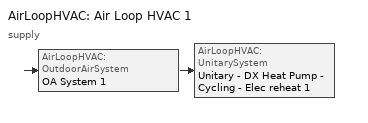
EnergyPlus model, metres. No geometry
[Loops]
AirLoopHVAC 'Air Loop HVAC 1'
 supply: AirLoopHVAC:OutdoorAirSystem 'OA System 1' > AirLoopHVAC:UnitarySystem 'Unitary - DX Heat Pump - Cycling - Elec reheat 1'
[Sizing:System]
Air Loop HVAC 1: Type of Load to Size On=Sensible; Design Outdoor Air Flow Rate=Autosize; Central Heating Maximum System Air Flow Ratio=0.3; Preheat Design Temperature=7; Preheat Design Humidity Ratio=0.008; Precool Design Temperature=12.8; Precool Design Humidity Ratio=0.008; Central Cooling Design Supply Air Temperature=12.8; Central Heating Design Supply Air Temperature=16.7; Type of Zone Sum to Use=NonCoincident; 100 Outdoor Air in Cooling=Yes; 100 Outdoor Air in Heating=Yes; Central Cooling Design Supply Air Humidity Ratio=0.0085; Central Heating Design Supply Air Humidity Ratio=0.008; Cooling Supply Air Flow Rate Method=DesignDay; Cooling Supply Air Flow Rate=0; Cooling Supply Air Flow Rate Per Floor Area=0.00996765; Cooling Fraction of Autosized Cooling Supply Air Flow Rate=1; Cooling Supply Air Flow Rate Per Unit Cooling Capacity=3.94755e-05; Heating Supply Air Flow Rate Method=DesignDay; Heating Supply Air Flow Rate=0; Heating Supply Air Flow Rate Per Floor Area=0.00996765; Heating Fraction of Autosized Heating Supply Air Flow Rate=1; Heating Fraction of Autosized Cooling Supply Air Flow Rate=1; Heating Supply Air Flow Rate Per Unit Heating Capacity=3.15882e-05; System Outdoor Air Method=ZoneSum; Zone Maximum Outdoor Air Fraction=1; Cooling Design Capacity Method=CoolingDesignCapacity; Cooling Design Capacity=Autosize; Cooling Design Capacity Per Floor Area=234.7; Fraction of Autosized Cooling Design Capacity=1; Heating Design Capacity Method=HeatingDesignCapacity; Heating Design Capacity=Autosize; Heating Design Capacity Per Floor Area=157; Fraction of Autosized Heating Design Capacity=1; Central Cooling Capacity Control Method=OnOff
[AirTerminal:SingleDuct:Uncontrolled]
Diffuser 1: Availability Schedule=Always On Discrete; Maximum Air Flow Rate=0.3247
[Zone equipment]
01_A2: Diffuser 1
[Fan:OnOff]
Fan On Off 1: Availability Schedule=Always On Discrete; Fan Total Efficiency=0.6; Pressure Rise=300; Maximum Flow Rate=0.3247; Motor Efficiency=0.8; Motor In Airstream Fraction=1; Fan Power Ratio Function of Speed Ratio Curve=Fan On Off Power Curve 5; Fan Efficiency Ratio Function of Speed Ratio Curve=Fan On Off Efficiency Curve 1; EndUse Subcategory=General
[Coil:Cooling:DX:SingleSpeed]
1 Spd DX Clg Coil 1: Availability Schedule=Always On Discrete; Gross Rated Total Cooling Capacity=7033.71; Gross Rated Sensible Heat Ratio=Autosize; Gross Rated Cooling COP=3.52; Rated Air Flow Rate=0.3247; Rated Evaporator Fan Power Per Volume Flow Rate=773.3; Total Cooling Capacity Function of Temperature Curve=Curve Biquadratic 10; Total Cooling Capacity Function of Flow Fraction Curve=Curve Quadratic 15; Energy Input Ratio Function of Temperature Curve=Curve Biquadratic 2; Energy Input Ratio Function of Flow Fraction Curve=Curve Quadratic 4; Part Load Fraction Correlation Curve=Curve Quadratic 24; Condenser Type=AirCooled; Evaporative Condenser Effectiveness=0; Evaporative Condenser Air Flow Rate=Autosize; Evaporative Condenser Pump Rated Power Consumption=Autosize; Crankcase Heater Capacity=0; Maximum Outdoor DryBulb Temperature for Crankcase Heater Operation=0; Basin Heater Capacity=0; Basin Heater Setpoint Temperature=10
[Coil:Heating:Electric]
Elec Htg Coil 1: Availability Schedule=Always Off Discrete; Efficiency=1; Nominal Capacity=Autosize
[Coil:Heating:DX:SingleSpeed]
1 Spd DX Htg Coil 1: Availability Schedule=Always On Discrete; Gross Rated Heating Capacity=7912.92; Gross Rated Heating COP=2.93; Rated Air Flow Rate=0.3247; Rated Supply Fan Power Per Volume Flow Rate=773.3; Heating Capacity Function of Temperature Curve=Curve Cubic 5; Heating Capacity Function of Flow Fraction Curve=Curve Cubic 2; Energy Input Ratio Function of Temperature Curve=Curve Cubic 3; Energy Input Ratio Function of Flow Fraction Curve=Curve Quadratic 17; Part Load Fraction Correlation Curve=Curve Quadratic 13; Minimum Outdoor DryBulb Temperature for Compressor Operation=-8; Maximum Outdoor DryBulb Temperature for Defrost Operation=5; Crankcase Heater Capacity=0; Maximum Outdoor DryBulb Temperature for Crankcase Heater Operation=10; Defrost Strategy=Resistive; Defrost Control=Timed; Defrost Time Period Fraction=0.166667; Resistive Defrost Heater Capacity=2000
[AirLoopHVAC:UnitarySystem]
Unitary - DX Heat Pump - Cycling - Elec reheat 1: Control Type=Load; Controlling Zone or Thermostat Location=01_A2; Dehumidification Control Type=None; Supply Fan=Fan On Off 1; Fan Placement=BlowThrough; Heating Coil=1 Spd DX Htg Coil 1; DX Heating Coil Sizing Ratio=1; Cooling Coil=1 Spd DX Clg Coil 1; Use DOAS DX Cooling Coil=No; Minimum Supply Air Temperature=2; Latent Load Control=SensibleOnlyLoadControl; Supplemental Heating Coil=Elec Htg Coil 1; Cooling Supply Air Flow Rate=0.3247; Heating Supply Air Flow Rate=0.3247; No Load Supply Air Flow Rate=0.3247; Maximum Supply Air Temperature=80; Maximum Outdoor DryBulb Temperature for Supplemental Heater Operation=21; Maximum Cycling Rate=2.5; Heat Pump Time Constant=60; Fraction of OnCycle Power Use=0.01; Heat Pump Fan Delay Time=60; Ancillary OnCycle Electric Power=0; Ancillary OffCycle Electric Power=0
[Controller:OutdoorAir]
Outdoor Air Controller 1: Minimum Outdoor Air Flow Rate=Autosize; Maximum Outdoor Air Flow Rate=Autosize; Economizer Control Type=NoEconomizer; Economizer Control Action Type=ModulateFlow; Economizer Maximum Limit DryBulb Temperature=28; Economizer Maximum Limit Enthalpy=64000; Economizer Minimum Limit DryBulb Temperature=-100; Lockout Type=NoLockout; Minimum Limit Type=FixedMinimum; Mechanical Ventilation Controller=Controller Mechanical Ventilation 1; High Humidity Control=No; Control High Indoor Humidity Based on Outdoor Humidity Ratio=Yes; Heat Recovery Bypass Control Type=BypassWhenOAFlowGreaterThanMinimum
[Controller:MechanicalVentilation]
Controller Mechanical Ventilation 1: Availability Schedule=Always On Discrete; Demand Controlled Ventilation=No; System Outdoor Air Method=ZoneSum; Zone 1=01_A2; Design Specification Outdoor Air Object Name 1=90.1-2010 - MidriseApartment - Apartment Ventilation; Design Specification Zone Air Distribution Object Name 1=01_A2 Design Spec Zone Air Dist
[AirLoopHVAC]
Air Loop HVAC 1: Design Supply Air Flow Rate=AutoSize
[AvailabilityManager:Scheduled] Schedule=Always On Discrete
Air Loop HVAC 1 Availability Manager; Air Loop HVAC 1 Availability Manager
[Curve:Biquadratic] Minimum Value of x {BasedOnField A2}=17; Maximum Value of x {BasedOnField A2}=22; Minimum Value of y {BasedOnField A3}=13; Maximum Value of y {BasedOnField A3}=46
Name | Coefficient1 Constant | Coefficient2 x | Coefficient3 x**2 | Coefficient4 y | Coefficient5 y**2 | Coefficient6 x*y
Curve Biquadratic 10 | 0.766956 | 0.0107756 | -4.14703e-05 | 0.00134961 | -0.000261144 | 0.000457488
Curve Biquadratic 2 | 0.297145 | 0.0430933 | -0.000748766 | 0.00597727 | 0.000482112 | -0.000956448
[Curve:Cubic]
Name | Coefficient1 Constant | Coefficient2 x | Coefficient3 x**2 | Coefficient4 x**3 | Minimum Value of x {BasedOnField A2} | Maximum Value of x {BasedOnField A2}
Curve Cubic 2 | 0.84 | 0.16 | 0 | 0 | 0.5 | 1.5
Curve Cubic 3 | 1.19248 | -0.0300438 | 0.00103745 | -2.3328e-05 | -20 | 20
Curve Cubic 5 | 0.758746 | 0.027626 | 0.000148716 | 3.4992e-06 | -20 | 20
Fan On Off Efficiency Curve 1 | 1 | 0 | 0 | 0 | 0 | 1
[Curve:Exponent]
Fan On Off Power Curve 5: Coefficient1 Constant=1; Coefficient2 Constant=0; Coefficient3 Constant=0; Minimum Value of x {BasedOnField A2}=0; Maximum Value of x {BasedOnField A2}=1
[Curve:Quadratic]
Name | Coefficient1 Constant | Coefficient2 x | Coefficient3 x**2 | Minimum Value of x {BasedOnField A2} | Maximum Value of x {BasedOnField A2}
Curve Quadratic 13; Curve Quadratic 24 | 0.75 | 0.25 | 0 | 0 | 1
Curve Quadratic 15 | 0.8 | 0.2 | 0 | 0.5 | 1.5
Curve Quadratic 17 | 1.3824 | -0.4336 | 0.0512 | 0 | 1
Curve Quadratic 4 | 1.156 | -0.1816 | 0.0256 | 0.5 | 1.5
